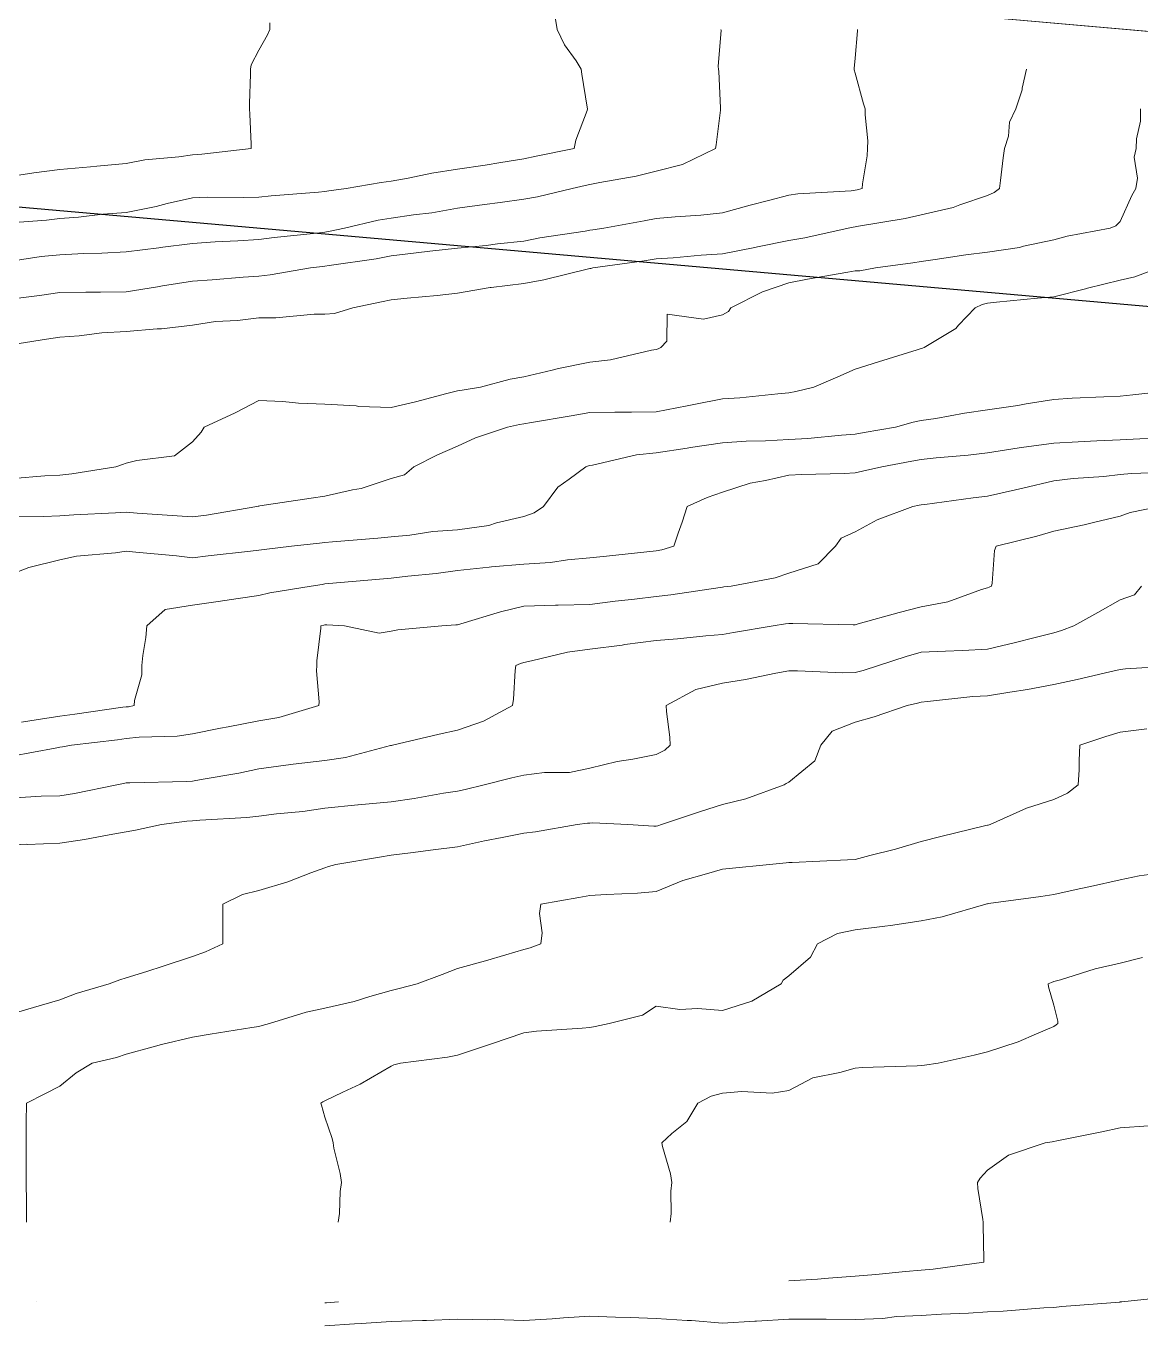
# Model space of a CAD drawing. Header units: metres. Extents: x 750 to 3116, y -341 to 1465.
# Drawn here: x 958.78 to 979.14, y -196.63 to -172.87 of the extents above; entities that cross this region are included whole.
import ezdxf

# ---------------------------------------------------------------- set-up
doc = ezdxf.new("R2010")
doc.units = ezdxf.units.M
doc.linetypes.add('ACAD_ISO04W100', pattern=[30, 24, -3, 0, -3])
doc.layers.add('Column', color=50, linetype='Continuous', lineweight=20)
for name, color, linetype in [('CONTOUR873', 7, 'Continuous'), ('CONTOUR873_167', 7, 'Continuous'), ('CONTOUR873_333', 7, 'Continuous'), ('CONTOUR873_5', 7, 'Continuous'), ('CONTOUR873_667', 7, 'Continuous'), ('CONTOUR873_833', 7, 'Continuous'), ('CONTOUR874', 7, 'Continuous'), ('CONTOUR874_167', 7, 'Continuous'), ('CONTOUR874_333', 7, 'Continuous'), ('CONTOUR874_5', 7, 'Continuous'), ('CONTOUR874_667', 7, 'Continuous'), ('CONTOUR874_833', 7, 'Continuous'), ('CONTOUR875', 7, 'Continuous'), ('CONTOUR875_167', 7, 'Continuous'), ('CONTOUR875_333', 7, 'Continuous'), ('CONTOUR875_5', 7, 'Continuous'), ('CONTOUR875_667', 7, 'Continuous'), ('CONTOUR875_833', 7, 'Continuous')]:
    doc.layers.add(name, color=color, linetype=linetype)

msp = doc.modelspace()

# ---------------------------------------------------------------- linework, layer by layer
at = {"layer": 'Column', "linetype": 'ACAD_ISO04W100', "lineweight": 20, "ltscale": 100}
msp.add_lwpolyline([(1079.202, -241.216), (1009.621, -234.288), (963.196, -234.608), (933.585, -233.553), (933.616, -219.293), (932.214, -198.125), (933.374, -169.02), (935.137, -169.09), (1002.912, -175.051), (1084.134, -184.243), (1083.449, -205.424), (1080.757, -224.91), (1079.313, -237.444)], close=True, dxfattribs=at)
at = {"layer": 'Column', "lineweight": 20}
msp.add_lwpolyline([(1084.134, -184.243), (1083.449, -205.424), (1080.757, -224.91), (1079.313, -237.444), (1079.202, -241.216), (1009.621, -234.288), (963.196, -234.608), (933.585, -233.553), (933.616, -219.293), (932.214, -198.125), (933.374, -169.02), (935.137, -169.09), (1002.912, -175.051)], close=True, dxfattribs=at)
at = {"layer": 'Column', "lineweight": 30}
msp.add_lwpolyline([(1078.988, -188.693), (1078.46, -205), (1075.796, -224.282), (1074.478, -235.721), (1009.852, -229.287), (963.268, -229.607), (938.595, -228.728), (938.616, -219.133), (937.22, -198.059), (938.165, -174.376), (1002.412, -180.026)], close=True, dxfattribs=at)
at = {"layer": 'CONTOUR873', "linetype": 'Continuous', "lineweight": 18}
for p, q in [((978.754, -196.171), (977.696, -196.255)), ((978.76, -196.17), (978.754, -196.171)), ((978.765, -196.17), (978.76, -196.17)), ((978.794, -196.167), (978.765, -196.17)), ((979.797, -196.063), (978.794, -196.167)), ((969.08, -196.429), (968.596, -196.457)), ((969.544, -196.445), (969.08, -196.429)), ((975.13, -196.417), (974.68, -196.437)), ((975.502, -196.39), (975.13, -196.417)), ((975.994, -196.374), (975.502, -196.39)), ((976.34, -196.352), (975.994, -196.374)), ((976.627, -196.339), (976.34, -196.352)), ((977.366, -196.277), (976.627, -196.339)), ((977.55, -196.268), (977.366, -196.277)), ((977.696, -196.255), (977.55, -196.268)), ((964.779, -196.569), (964.24, -196.603)), ((964.901, -196.564), (964.779, -196.569)), ((965.45, -196.527), (964.901, -196.564)), ((966.019, -196.508), (965.45, -196.527)), ((966.096, -196.505), (966.019, -196.508)), ((966.66, -196.486), (966.096, -196.505)), ((967.209, -196.496), (966.66, -196.486)), ((967.328, -196.492), (967.209, -196.496)), ((967.87, -196.505), (967.328, -196.492)), ((968.391, -196.479), (967.87, -196.505)), ((968.596, -196.457), (968.391, -196.479)), ((969.816, -196.451), (969.544, -196.445)), ((970.29, -196.469), (969.816, -196.451)), ((970.856, -196.507), (970.29, -196.469)), ((970.931, -196.508), (970.856, -196.507)), ((971.5, -196.554), (970.931, -196.508)), ((972.091, -196.522), (971.5, -196.554)), ((972.123, -196.519), (972.091, -196.522)), ((972.71, -196.484), (972.123, -196.519)), ((973.242, -196.486), (972.71, -196.484)), ((973.391, -196.484), (973.242, -196.486)), ((973.92, -196.487), (973.391, -196.484)), ((974.426, -196.47), (973.92, -196.487)), ((974.68, -196.437), (974.426, -196.47))]:
    msp.add_line(p, q, dxfattribs=at)
at = {"layer": 'CONTOUR873_167', "linetype": 'Continuous', "lineweight": 18}
for p, q in [((978.425, -193.062), (977.607, -193.228)), ((978.76, -192.992), (978.425, -193.062)), ((979.278, -192.952), (978.76, -192.992)), ((977.392, -193.263), (976.721, -193.492)), ((977.518, -193.244), (977.392, -193.263)), ((977.55, -193.24), (977.518, -193.244)), ((977.607, -193.228), (977.55, -193.24)), ((976.721, -193.492), (976.34, -193.765)), ((976.34, -193.765), (976.204, -193.908)), ((976.204, -193.908), (976.158, -193.989)), ((976.158, -193.989), (976.16, -194.097)), ((976.16, -194.097), (976.257, -194.665)), ((976.257, -194.665), (976.258, -194.715)), ((976.258, -194.715), (976.26, -194.763)), ((976.26, -194.763), (976.272, -195.4)), ((976.273, -195.441), (975.348, -195.572)), ((976.272, -195.4), (976.273, -195.441)), ((973.92, -195.701), (973.435, -195.732)), ((974.298, -195.668), (973.92, -195.701)), ((974.842, -195.614), (974.298, -195.668)), ((975.13, -195.587), (974.842, -195.614)), ((975.348, -195.572), (975.13, -195.587)), ((973.232, -195.754), (972.71, -195.782)), ((973.435, -195.732), (973.232, -195.754)), ((964.27, -196.185), (964.24, -196.187)), ((964.489, -196.167), (964.27, -196.185))]:
    msp.add_line(p, q, dxfattribs=at)
at = {"layer": 'CONTOUR873_333', "linetype": 'Continuous', "lineweight": 18}
for p, q in [((978.76, -189.985), (978.307, -190.087)), ((979.169, -189.878), (978.76, -189.985)), ((978.307, -190.087), (977.671, -190.286)), ((977.509, -190.334), (977.45, -190.359)), ((977.45, -190.359), (977.452, -190.418)), ((977.452, -190.418), (977.55, -190.75)), ((977.55, -190.32), (977.509, -190.334)), ((977.671, -190.286), (977.55, -190.32)), ((977.55, -190.75), (977.623, -191.041)), ((977.55, -191.143), (977.232, -191.276)), ((977.595, -191.112), (977.55, -191.143)), ((977.626, -191.085), (977.595, -191.112)), ((977.623, -191.041), (977.626, -191.085)), ((976.9, -191.421), (976.34, -191.605)), ((977.232, -191.276), (976.9, -191.421)), ((976.095, -191.664), (975.439, -191.811)), ((976.34, -191.605), (976.095, -191.664)), ((973.92, -191.898), (973.64, -191.979)), ((974.052, -191.89), (973.92, -191.898)), ((975.054, -191.857), (974.052, -191.89)), ((975.13, -191.853), (975.054, -191.857)), ((975.187, -191.845), (975.13, -191.853)), ((975.439, -191.811), (975.187, -191.845)), ((973.151, -192.076), (972.71, -192.31)), ((973.64, -191.979), (973.151, -192.076)), ((971.5, -192.356), (971.293, -192.413)), ((971.853, -192.325), (971.5, -192.356)), ((972.41, -192.357), (971.853, -192.325)), ((972.71, -192.31), (972.41, -192.357)), ((971.05, -192.537), (970.849, -192.872)), ((971.293, -192.413), (971.05, -192.537)), ((970.577, -193.091), (970.392, -193.263)), ((970.849, -192.872), (970.577, -193.091)), ((970.392, -193.263), (970.402, -193.33)), ((970.402, -193.33), (970.553, -193.831)), ((970.553, -193.831), (970.573, -193.989)), ((970.573, -193.989), (970.557, -194.149)), ((970.557, -194.149), (970.562, -194.552)), ((970.562, -194.552), (970.547, -194.715)), ((958.971, -196.167), (958.971, -196.167))]:
    msp.add_line(p, q, dxfattribs=at)
at = {"layer": 'CONTOUR873_5', "linetype": 'Continuous', "lineweight": 18}
for p, q in [((979.775, -188.298), (979.111, -188.392)), ((978.222, -188.584), (978.014, -188.628)), ((978.76, -188.46), (978.222, -188.584)), ((979.111, -188.392), (978.76, -188.46)), ((977.315, -188.766), (976.358, -188.896)), ((977.55, -188.731), (977.315, -188.766)), ((978.014, -188.628), (977.55, -188.731)), ((976.31, -188.907), (975.514, -189.137)), ((976.33, -188.901), (976.31, -188.907)), ((976.34, -188.899), (976.33, -188.901)), ((976.358, -188.896), (976.34, -188.899)), ((974.569, -189.296), (974.463, -189.307)), ((975.13, -189.214), (974.569, -189.296)), ((975.514, -189.137), (975.13, -189.214)), ((973.601, -189.442), (973.232, -189.633)), ((973.92, -189.378), (973.601, -189.442)), ((974.463, -189.307), (973.92, -189.378)), ((973.232, -189.633), (973.11, -189.873)), ((973.11, -189.873), (972.71, -190.218)), ((972.71, -190.218), (972.605, -190.296)), ((972.573, -190.359), (972.034, -190.679)), ((972.605, -190.296), (972.573, -190.359)), ((972.034, -190.679), (971.5, -190.85)), ((970.039, -190.934), (969.431, -191.085)), ((970.29, -190.771), (970.039, -190.934)), ((970.719, -190.827), (970.29, -190.771)), ((971.047, -190.813), (970.719, -190.827)), ((971.5, -190.85), (971.047, -190.813)), ((968.936, -191.171), (968.105, -191.226)), ((969.08, -191.156), (968.936, -191.171)), ((969.173, -191.141), (969.08, -191.156)), ((969.431, -191.085), (969.173, -191.141)), ((967.87, -191.255), (967.281, -191.458)), ((968.105, -191.226), (967.87, -191.255)), ((966.66, -191.662), (966.478, -191.702)), ((967.211, -191.48), (966.66, -191.662)), ((967.281, -191.458), (967.211, -191.48)), ((965.45, -191.863), (964.882, -192.196)), ((965.5, -191.841), (965.45, -191.863)), ((965.621, -191.811), (965.5, -191.841)), ((966.478, -191.702), (965.621, -191.811)), ((964.567, -192.341), (964.24, -192.495)), ((964.882, -192.196), (964.567, -192.341)), ((964.203, -192.515), (964.167, -192.537)), ((964.167, -192.537), (964.175, -192.576)), ((964.175, -192.576), (964.24, -192.798)), ((964.24, -192.495), (964.203, -192.515)), ((964.24, -192.798), (964.374, -193.183)), ((964.374, -193.183), (964.387, -193.263)), ((964.387, -193.263), (964.403, -193.361)), ((964.403, -193.361), (964.519, -193.822)), ((964.544, -193.989), (964.515, -194.154)), ((964.519, -193.822), (964.544, -193.989)), ((964.515, -194.154), (964.507, -194.555)), ((964.507, -194.555), (964.483, -194.715))]:
    msp.add_line(p, q, dxfattribs=at)
at = {"layer": 'CONTOUR873_667', "linetype": 'Continuous', "lineweight": 18}
for p, q in [((979.251, -185.708), (978.76, -185.766)), ((978.501, -185.847), (978.027, -186.003)), ((978.76, -185.766), (978.501, -185.847)), ((978.027, -186.003), (978.013, -186.281)), ((978.012, -186.452), (977.998, -186.729)), ((978.013, -186.281), (978.012, -186.452)), ((977.799, -186.878), (977.55, -186.996)), ((977.998, -186.729), (977.799, -186.878)), ((977.053, -187.157), (976.388, -187.455)), ((977.55, -186.996), (977.053, -187.157)), ((976.309, -187.473), (975.488, -187.67)), ((976.34, -187.466), (976.309, -187.473)), ((976.354, -187.463), (976.34, -187.466)), ((976.388, -187.455), (976.354, -187.463)), ((975.13, -187.761), (974.662, -187.9)), ((975.488, -187.67), (975.13, -187.761)), ((973.78, -188.097), (972.773, -188.143)), ((973.92, -188.091), (973.78, -188.097)), ((974.191, -188.018), (973.92, -188.091)), ((974.662, -187.9), (974.191, -188.018)), ((971.209, -188.355), (970.775, -188.472)), ((971.5, -188.265), (971.209, -188.355)), ((971.62, -188.253), (971.5, -188.265)), ((972.357, -188.181), (971.62, -188.253)), ((972.663, -188.153), (972.357, -188.181)), ((972.71, -188.146), (972.663, -188.153)), ((972.773, -188.143), (972.71, -188.146)), ((970.775, -188.472), (970.29, -188.674)), ((968.874, -188.783), (968.184, -188.907)), ((969.08, -188.751), (968.874, -188.783)), ((969.377, -188.729), (969.08, -188.751)), ((969.95, -188.703), (969.377, -188.729)), ((970.29, -188.674), (969.95, -188.703)), ((968.184, -188.907), (968.159, -189.08)), ((968.159, -189.08), (968.205, -189.432)), ((968.205, -189.432), (968.184, -189.633)), ((967.87, -189.735), (967.541, -189.83)), ((967.987, -189.703), (967.87, -189.735)), ((968.184, -189.633), (967.987, -189.703)), ((967.173, -189.941), (966.66, -190.08)), ((967.541, -189.83), (967.173, -189.941)), ((966.38, -190.191), (965.923, -190.359)), ((966.66, -190.08), (966.38, -190.191)), ((965.45, -190.482), (965.061, -190.592)), ((965.593, -190.445), (965.45, -190.482)), ((965.923, -190.359), (965.593, -190.445)), ((964.776, -190.681), (964.24, -190.807)), ((965.061, -190.592), (964.776, -190.681)), ((963.896, -190.879), (963.225, -191.085)), ((964.24, -190.807), (963.896, -190.879)), ((962.904, -191.161), (962.145, -191.28)), ((963.03, -191.14), (962.904, -191.161)), ((963.095, -191.124), (963.03, -191.14)), ((963.225, -191.085), (963.095, -191.124)), ((961.82, -191.334), (961.254, -191.471)), ((962.145, -191.28), (961.82, -191.334)), ((960.61, -191.647), (960.434, -191.705)), ((961.105, -191.514), (960.61, -191.647)), ((961.254, -191.471), (961.105, -191.514)), ((959.986, -191.811), (959.694, -191.987)), ((960.434, -191.705), (959.986, -191.811)), ((959.694, -191.987), (959.4, -192.227)), ((959.123, -192.371), (958.788, -192.537)), ((959.4, -192.227), (959.123, -192.371)), ((958.788, -192.537), (958.786, -192.894)), ((958.786, -192.905), (958.785, -193.263)), ((958.786, -192.894), (958.786, -192.905)), ((958.785, -193.263), (958.784, -193.62)), ((958.784, -193.62), (958.786, -193.631)), ((958.786, -193.631), (958.786, -193.989)), ((958.786, -193.989), (958.788, -194.348)), ((958.788, -194.348), (958.791, -194.355)), ((958.791, -194.355), (958.792, -194.715))]:
    msp.add_line(p, q, dxfattribs=at)
at = {"layer": 'CONTOUR873_833', "linetype": 'Continuous', "lineweight": 18}
for p, q in [((979.839, -184.551), (978.86, -184.611)), ((978.572, -184.664), (977.977, -184.807)), ((978.76, -184.621), (978.572, -184.664)), ((978.86, -184.611), (978.76, -184.621)), ((977.069, -184.989), (976.746, -185.034)), ((977.55, -184.899), (977.069, -184.989)), ((977.977, -184.807), (977.55, -184.899)), ((975.063, -185.237), (974.874, -185.277)), ((975.13, -185.217), (975.063, -185.237)), ((975.244, -185.208), (975.13, -185.217)), ((976.074, -185.117), (975.244, -185.208)), ((976.34, -185.101), (976.074, -185.117)), ((976.746, -185.034), (976.34, -185.101)), ((974.272, -185.488), (973.92, -185.581)), ((974.874, -185.277), (974.272, -185.488)), ((973.92, -185.581), (973.5, -185.751)), ((973.5, -185.751), (973.297, -186.003)), ((973.297, -186.003), (973.184, -186.287)), ((973.184, -186.287), (972.71, -186.678)), ((972.71, -186.678), (972.664, -186.702)), ((972.626, -186.729), (971.926, -186.984)), ((972.664, -186.702), (972.626, -186.729)), ((971.5, -187.088), (971.096, -187.213)), ((971.926, -186.984), (971.5, -187.088)), ((971.096, -187.213), (970.384, -187.455)), ((967.87, -187.611), (967.479, -187.689)), ((968.086, -187.584), (967.87, -187.611)), ((968.847, -187.455), (968.086, -187.584)), ((969.035, -187.428), (968.847, -187.455)), ((969.08, -187.425), (969.035, -187.428)), ((969.135, -187.422), (969.08, -187.425)), ((969.771, -187.455), (969.135, -187.422)), ((970.246, -187.481), (969.771, -187.455)), ((970.29, -187.481), (970.246, -187.481)), ((970.321, -187.474), (970.29, -187.481)), ((970.384, -187.455), (970.321, -187.474)), ((966.66, -187.857), (966.216, -187.915)), ((967.151, -187.749), (966.66, -187.857)), ((967.479, -187.689), (967.151, -187.749)), ((965.234, -188.051), (964.437, -188.181)), ((965.45, -188.015), (965.234, -188.051)), ((965.804, -187.969), (965.45, -188.015)), ((966.216, -187.915), (965.804, -187.969)), ((963.982, -188.336), (963.561, -188.5)), ((964.24, -188.242), (963.982, -188.336)), ((964.303, -188.219), (964.24, -188.242)), ((964.437, -188.181), (964.303, -188.219)), ((963.561, -188.5), (963.03, -188.656)), ((962.736, -188.73), (962.373, -188.907)), ((963.03, -188.656), (962.736, -188.73)), ((962.373, -188.907), (962.374, -189.239)), ((962.374, -189.239), (962.377, -189.299)), ((962.377, -189.299), (962.377, -189.633)), ((962.061, -189.778), (961.82, -189.864)), ((962.377, -189.633), (962.061, -189.778)), ((961.82, -189.864), (961.285, -190.038)), ((960.61, -190.254), (960.494, -190.289)), ((960.986, -190.133), (960.61, -190.254)), ((961.285, -190.038), (960.986, -190.133)), ((960.301, -190.359), (959.695, -190.536)), ((960.494, -190.289), (960.301, -190.359)), ((959.4, -190.656), (958.919, -190.796)), ((959.695, -190.536), (959.4, -190.656)), ((958.919, -190.796), (958.444, -190.932))]:
    msp.add_line(p, q, dxfattribs=at)
at = {"layer": 'CONTOUR874', "linetype": 'Continuous', "lineweight": 18}
for p, q in [((979.15, -183.099), (979.024, -183.258)), ((978.76, -183.348), (978.354, -183.582)), ((979.024, -183.258), (978.76, -183.348)), ((978.354, -183.582), (977.917, -183.825)), ((977.917, -183.825), (977.691, -183.909)), ((977.188, -184.042), (976.851, -184.132)), ((977.55, -183.95), (977.188, -184.042)), ((977.691, -183.909), (977.55, -183.95)), ((975.13, -184.307), (974.854, -184.386)), ((975.573, -184.285), (975.13, -184.307)), ((975.884, -184.277), (975.573, -184.285)), ((976.34, -184.253), (975.884, -184.277)), ((976.851, -184.132), (976.34, -184.253)), ((974.349, -184.551), (974.072, -184.642)), ((974.854, -184.386), (974.349, -184.551)), ((972.475, -184.692), (971.919, -184.803)), ((972.71, -184.649), (972.475, -184.692)), ((972.867, -184.645), (972.71, -184.649)), ((973.699, -184.684), (972.867, -184.645)), ((973.92, -184.679), (973.699, -184.684)), ((974.072, -184.642), (973.92, -184.679)), ((971.015, -184.986), (970.471, -185.277)), ((971.5, -184.874), (971.015, -184.986)), ((971.919, -184.803), (971.5, -184.874)), ((970.471, -185.277), (970.476, -185.388)), ((970.476, -185.388), (970.537, -185.855)), ((970.537, -185.855), (970.542, -186.003)), ((970.29, -186.177), (969.862, -186.26)), ((970.445, -186.096), (970.29, -186.177)), ((970.542, -186.003), (970.445, -186.096)), ((969.08, -186.421), (968.704, -186.503)), ((969.579, -186.302), (969.08, -186.421)), ((969.862, -186.26), (969.579, -186.302)), ((967.653, -186.599), (967.15, -186.729)), ((967.87, -186.55), (967.653, -186.599)), ((968.247, -186.502), (967.87, -186.55)), ((968.704, -186.503), (968.247, -186.502)), ((966.407, -186.881), (965.869, -186.98)), ((966.66, -186.842), (966.407, -186.881)), ((966.802, -186.814), (966.66, -186.842)), ((967.15, -186.729), (966.802, -186.814)), ((964.24, -187.153), (963.836, -187.213)), ((964.843, -187.091), (964.24, -187.153)), ((964.847, -187.091), (964.843, -187.091)), ((965.45, -187.036), (964.847, -187.091)), ((965.869, -186.98), (965.45, -187.036)), ((961.718, -187.394), (961.255, -187.455)), ((961.82, -187.386), (961.718, -187.394)), ((961.955, -187.374), (961.82, -187.386)), ((962.814, -187.325), (961.955, -187.374)), ((963.03, -187.302), (962.814, -187.325)), ((963.354, -187.26), (963.03, -187.302)), ((963.836, -187.213), (963.354, -187.26)), ((960.302, -187.64), (959.846, -187.723)), ((960.61, -187.588), (960.302, -187.64)), ((960.781, -187.558), (960.61, -187.588)), ((961.255, -187.455), (960.781, -187.558)), ((958.789, -187.814), (958.19, -187.849)), ((958.8, -187.815), (958.789, -187.814)), ((959.4, -187.792), (958.8, -187.815)), ((959.846, -187.723), (959.4, -187.792))]:
    msp.add_line(p, q, dxfattribs=at)
at = {"layer": 'CONTOUR874_167', "linetype": 'Continuous', "lineweight": 18}
for p, q in [((979.48, -181.647), (978.942, -181.756)), ((978.277, -181.937), (978.104, -181.979)), ((978.76, -181.825), (978.277, -181.937)), ((978.942, -181.756), (978.76, -181.825)), ((977.55, -182.097), (977.238, -182.185)), ((978.104, -181.979), (977.55, -182.097)), ((976.498, -182.373), (976.467, -182.449)), ((977.238, -182.185), (976.498, -182.373)), ((976.467, -182.449), (976.427, -183.046)), ((976.372, -183.118), (976.34, -183.132)), ((976.412, -183.099), (976.372, -183.118)), ((976.427, -183.046), (976.412, -183.099)), ((976.231, -183.164), (975.614, -183.389)), ((976.34, -183.132), (976.231, -183.164)), ((974.727, -183.583), (973.98, -183.789)), ((975.13, -183.48), (974.727, -183.583)), ((975.614, -183.389), (975.13, -183.48)), ((972.427, -183.825), (971.703, -183.947)), ((972.65, -183.789), (972.427, -183.825)), ((972.71, -183.78), (972.65, -183.789)), ((972.784, -183.78), (972.71, -183.78)), ((973.887, -183.805), (972.784, -183.78)), ((973.92, -183.805), (973.887, -183.805)), ((973.98, -183.789), (973.92, -183.805)), ((970.681, -184.06), (970.29, -184.091)), ((971.193, -184.009), (970.681, -184.06)), ((971.5, -183.983), (971.193, -184.009)), ((971.703, -183.947), (971.5, -183.983)), ((968.671, -184.306), (968.01, -184.467)), ((969.08, -184.25), (968.671, -184.306)), ((969.665, -184.176), (969.08, -184.25)), ((969.718, -184.168), (969.665, -184.176)), ((970.29, -184.091), (969.718, -184.168)), ((967.727, -184.551), (967.716, -184.643)), ((967.809, -184.514), (967.727, -184.551)), ((967.87, -184.492), (967.809, -184.514)), ((968.01, -184.467), (967.87, -184.492)), ((967.716, -184.643), (967.682, -185.164)), ((967.682, -185.164), (967.668, -185.277)), ((967.668, -185.277), (967.136, -185.563)), ((966.66, -185.728), (966.326, -185.802)), ((967.136, -185.563), (966.66, -185.728)), ((966.326, -185.802), (965.474, -186.003)), ((965.437, -186.011), (964.617, -186.229)), ((965.45, -186.008), (965.437, -186.011)), ((965.456, -186.007), (965.45, -186.008)), ((965.474, -186.003), (965.456, -186.007)), ((963.03, -186.437), (962.67, -186.513)), ((963.615, -186.354), (963.03, -186.437)), ((963.66, -186.351), (963.615, -186.354)), ((964.24, -186.282), (963.66, -186.351)), ((964.617, -186.229), (964.24, -186.282)), ((960.61, -186.692), (960.563, -186.701)), ((960.675, -186.69), (960.61, -186.692)), ((961.716, -186.666), (960.675, -186.69)), ((961.82, -186.663), (961.716, -186.666)), ((961.981, -186.632), (961.82, -186.663)), ((962.67, -186.513), (961.981, -186.632)), ((959.4, -186.928), (959.059, -186.934)), ((959.664, -186.888), (959.4, -186.928)), ((960.441, -186.729), (959.664, -186.888)), ((960.563, -186.701), (960.441, -186.729)), ((959.059, -186.934), (958.585, -186.966))]:
    msp.add_line(p, q, dxfattribs=at)
at = {"layer": 'CONTOUR874_333', "linetype": 'Continuous', "lineweight": 18}
for p, q in [((977.55, -181.18), (976.987, -181.309)), ((977.907, -181.135), (977.55, -181.18)), ((978.466, -181.097), (977.907, -181.135)), ((978.76, -181.065), (978.466, -181.097)), ((978.968, -181.046), (978.76, -181.065)), ((979.816, -181.013), (978.968, -181.046)), ((976.34, -181.46), (976.078, -181.49)), ((976.848, -181.342), (976.34, -181.46)), ((976.987, -181.309), (976.848, -181.342)), ((974.974, -181.647), (974.322, -181.888)), ((975.091, -181.624), (974.974, -181.647)), ((975.13, -181.615), (975.091, -181.624)), ((975.196, -181.607), (975.13, -181.615)), ((976.078, -181.49), (975.196, -181.607)), ((974.322, -181.888), (973.92, -182.111)), ((973.92, -182.111), (973.668, -182.222)), ((973.561, -182.373), (973.247, -182.695)), ((973.668, -182.222), (973.561, -182.373)), ((972.71, -182.863), (972.462, -182.95)), ((973.247, -182.695), (972.71, -182.863)), ((971.456, -183.125), (970.558, -183.26)), ((971.5, -183.119), (971.456, -183.125)), ((971.527, -183.115), (971.5, -183.119)), ((971.657, -183.099), (971.527, -183.115)), ((972.462, -182.95), (971.657, -183.099)), ((969.89, -183.339), (969.538, -183.374)), ((970.29, -183.291), (969.89, -183.339)), ((970.558, -183.26), (970.29, -183.291)), ((967.447, -183.571), (966.723, -183.787)), ((967.87, -183.465), (967.447, -183.571)), ((968.452, -183.448), (967.87, -183.465)), ((968.497, -183.448), (968.452, -183.448)), ((969.08, -183.434), (968.497, -183.448)), ((969.538, -183.374), (969.08, -183.434)), ((964.167, -183.825), (964.165, -183.87)), ((964.217, -183.811), (964.167, -183.825)), ((964.24, -183.806), (964.217, -183.811)), ((964.272, -183.806), (964.24, -183.806)), ((964.595, -183.825), (964.272, -183.806)), ((965.228, -183.958), (964.595, -183.825)), ((966.372, -183.825), (965.573, -183.899)), ((966.631, -183.808), (966.372, -183.825)), ((966.66, -183.805), (966.631, -183.808)), ((966.723, -183.787), (966.66, -183.805)), ((964.165, -183.87), (964.093, -184.463)), ((965.45, -183.921), (965.228, -183.958)), ((965.573, -183.899), (965.45, -183.921)), ((964.089, -184.551), (964.085, -184.644)), ((964.093, -184.463), (964.089, -184.551)), ((964.085, -184.644), (964.132, -185.212)), ((964.132, -185.212), (964.129, -185.277)), ((963.399, -185.499), (963.03, -185.558)), ((964.129, -185.277), (963.399, -185.499)), ((962.333, -185.695), (961.82, -185.796)), ((962.472, -185.668), (962.333, -185.695)), ((963.03, -185.558), (962.472, -185.668)), ((960.449, -185.906), (959.611, -186.003)), ((960.61, -185.885), (960.449, -185.906)), ((960.85, -185.859), (960.61, -185.885)), ((961.543, -185.837), (960.85, -185.859)), ((961.82, -185.796), (961.543, -185.837)), ((959.311, -186.056), (958.523, -186.203)), ((959.4, -186.043), (959.311, -186.056)), ((959.449, -186.033), (959.4, -186.043)), ((959.611, -186.003), (959.449, -186.033))]:
    msp.add_line(p, q, dxfattribs=at)
at = {"layer": 'CONTOUR874_5', "linetype": 'Continuous', "lineweight": 18}
for p, q in [((977.55, -180.487), (976.961, -180.567)), ((977.998, -180.464), (977.55, -180.487)), ((978.337, -180.449), (977.998, -180.464)), ((978.76, -180.428), (978.337, -180.449)), ((979.123, -180.413), (978.76, -180.428)), ((979.644, -180.39), (979.123, -180.413)), ((975.987, -180.709), (975.401, -180.758)), ((976.34, -180.667), (975.987, -180.709)), ((976.915, -180.576), (976.34, -180.667)), ((976.961, -180.567), (976.915, -180.576)), ((974.411, -180.921), (974.057, -181.003)), ((974.958, -180.818), (974.411, -180.921)), ((975.13, -180.787), (974.958, -180.818)), ((975.401, -180.758), (975.13, -180.787)), ((972.004, -181.223), (971.5, -181.387)), ((972.288, -181.174), (972.004, -181.223)), ((972.71, -181.076), (972.288, -181.174)), ((972.948, -181.064), (972.71, -181.076)), ((973.719, -181.041), (972.948, -181.064)), ((973.92, -181.032), (973.719, -181.041)), ((974.057, -181.003), (973.92, -181.032)), ((971.5, -181.387), (971.222, -181.48)), ((970.854, -181.647), (970.765, -181.932)), ((971.222, -181.48), (970.854, -181.647)), ((970.765, -181.932), (970.689, -182.133)), ((970.689, -182.133), (970.61, -182.373)), ((970.61, -182.373), (970.393, -182.435)), ((968.671, -182.618), (968.358, -182.666)), ((969.08, -182.584), (968.671, -182.618)), ((969.38, -182.553), (969.08, -182.584)), ((970.121, -182.474), (969.38, -182.553)), ((970.29, -182.457), (970.121, -182.474)), ((970.393, -182.435), (970.29, -182.457)), ((966.273, -182.867), (965.756, -182.916)), ((966.66, -182.814), (966.273, -182.867)), ((967.236, -182.753), (966.66, -182.814)), ((967.281, -182.746), (967.236, -182.753)), ((967.87, -182.697), (967.281, -182.746)), ((968.358, -182.666), (967.87, -182.697)), ((963.987, -183.099), (963.233, -183.221)), ((964.188, -183.068), (963.987, -183.099)), ((964.24, -183.061), (964.188, -183.068)), ((964.313, -183.055), (964.24, -183.061)), ((965.235, -182.97), (964.313, -183.055)), ((965.45, -182.953), (965.235, -182.97)), ((965.756, -182.916), (965.45, -182.953)), ((962.652, -183.326), (962.287, -183.379)), ((963.03, -183.271), (962.652, -183.326)), ((963.233, -183.221), (963.03, -183.271)), ((961.319, -183.525), (960.988, -183.825)), ((961.82, -183.446), (961.319, -183.525)), ((962.287, -183.379), (961.82, -183.446)), ((960.988, -183.825), (960.969, -184.04)), ((960.969, -184.04), (960.914, -184.368)), ((960.897, -184.551), (960.896, -184.722)), ((960.914, -184.368), (960.897, -184.551)), ((960.896, -184.722), (960.759, -185.188)), ((960.759, -185.188), (960.758, -185.277)), ((959.4, -185.474), (958.964, -185.539)), ((959.671, -185.44), (959.4, -185.474)), ((960.55, -185.313), (959.671, -185.44)), ((960.61, -185.305), (960.55, -185.313)), ((960.65, -185.301), (960.61, -185.305)), ((960.758, -185.277), (960.65, -185.301)), ((958.964, -185.539), (958.7, -185.583))]:
    msp.add_line(p, q, dxfattribs=at)
at = {"layer": 'CONTOUR874_667', "linetype": 'Continuous', "lineweight": 18}
for p, q in [((979.903, -179.509), (978.993, -179.609)), ((976.892, -179.8), (976.34, -179.884)), ((977.043, -179.773), (976.892, -179.8)), ((977.55, -179.69), (977.043, -179.773)), ((977.887, -179.671), (977.55, -179.69)), ((978.467, -179.645), (977.887, -179.671)), ((978.76, -179.629), (978.467, -179.645)), ((978.993, -179.609), (978.76, -179.629)), ((975.394, -180.037), (975.13, -180.077)), ((975.917, -179.941), (975.394, -180.037)), ((976.34, -179.884), (975.917, -179.941)), ((974.659, -180.195), (974.086, -180.295)), ((974.984, -180.108), (974.659, -180.195)), ((975.13, -180.077), (974.984, -180.108)), ((971.5, -180.484), (970.918, -180.572)), ((971.932, -180.454), (971.5, -180.484)), ((972.288, -180.448), (971.932, -180.454)), ((972.71, -180.423), (972.288, -180.448)), ((973.057, -180.403), (972.71, -180.423)), ((973.676, -180.341), (973.057, -180.403)), ((973.92, -180.325), (973.676, -180.341)), ((974.086, -180.295), (973.92, -180.325)), ((969.927, -180.703), (969.127, -180.893)), ((970.29, -180.667), (969.927, -180.703)), ((970.856, -180.581), (970.29, -180.667)), ((970.918, -180.572), (970.856, -180.581)), ((969.003, -180.921), (968.699, -181.15)), ((969.055, -180.906), (969.003, -180.921)), ((969.08, -180.9), (969.055, -180.906)), ((969.127, -180.893), (969.08, -180.9)), ((968.699, -181.15), (968.492, -181.294)), ((968.492, -181.294), (968.233, -181.647)), ((968.233, -181.647), (968.06, -181.761)), ((967.87, -181.83), (967.373, -181.945)), ((968.06, -181.761), (967.87, -181.83)), ((965.789, -182.169), (965.45, -182.202)), ((966.212, -182.104), (965.789, -182.169)), ((966.66, -182.07), (966.212, -182.104)), ((967.233, -181.991), (966.66, -182.07)), ((967.373, -181.945), (967.233, -181.991)), ((963.629, -182.373), (963.127, -182.431)), ((964.139, -182.313), (963.629, -182.373)), ((964.24, -182.301), (964.139, -182.313)), ((964.38, -182.289), (964.24, -182.301)), ((965.203, -182.225), (964.38, -182.289)), ((965.45, -182.202), (965.203, -182.225)), ((959.4, -182.621), (958.831, -182.758)), ((959.702, -182.554), (959.4, -182.621)), ((960.414, -182.491), (959.702, -182.554)), ((960.61, -182.459), (960.414, -182.491)), ((960.785, -182.478), (960.61, -182.459)), ((961.528, -182.548), (960.785, -182.478)), ((961.82, -182.582), (961.528, -182.548)), ((962.108, -182.546), (961.82, -182.582)), ((962.881, -182.462), (962.108, -182.546)), ((963.03, -182.445), (962.881, -182.462)), ((963.127, -182.431), (963.03, -182.445)), ((958.831, -182.758), (958.612, -182.846))]:
    msp.add_line(p, q, dxfattribs=at)
at = {"layer": 'CONTOUR874_833', "linetype": 'Continuous', "lineweight": 18}
for p, q in [((979.468, -177.291), (979.031, -177.454)), ((978.165, -177.66), (978.128, -177.67)), ((978.76, -177.515), (978.165, -177.66)), ((979.031, -177.454), (978.76, -177.515)), ((977.254, -177.84), (976.505, -177.918)), ((977.55, -177.818), (977.254, -177.84)), ((978.128, -177.67), (977.55, -177.818)), ((976.116, -178.017), (975.813, -178.333)), ((976.242, -177.958), (976.116, -178.017)), ((976.34, -177.931), (976.242, -177.958)), ((976.505, -177.918), (976.34, -177.931)), ((975.813, -178.333), (975.764, -178.397)), ((975.764, -178.397), (975.182, -178.743)), ((975.057, -178.787), (974.352, -179.002)), ((975.13, -178.764), (975.057, -178.787)), ((975.153, -178.757), (975.13, -178.764)), ((975.182, -178.743), (975.153, -178.757)), ((974.352, -179.002), (973.92, -179.139)), ((973.606, -179.281), (973.167, -179.469)), ((973.92, -179.139), (973.606, -179.281)), ((972.842, -179.548), (972.71, -179.574)), ((973.167, -179.469), (972.842, -179.548)), ((970.975, -179.784), (970.857, -179.809)), ((971.5, -179.679), (970.975, -179.784)), ((971.818, -179.66), (971.5, -179.679)), ((972.513, -179.587), (971.818, -179.66)), ((972.71, -179.574), (972.513, -179.587)), ((968.735, -179.988), (968.012, -180.11)), ((969.08, -179.929), (968.735, -179.988)), ((969.533, -179.923), (969.08, -179.929)), ((969.836, -179.923), (969.533, -179.923)), ((970.29, -179.916), (969.836, -179.923)), ((970.857, -179.809), (970.29, -179.916)), ((967.573, -180.195), (966.99, -180.393)), ((967.791, -180.148), (967.573, -180.195)), ((967.87, -180.134), (967.791, -180.148)), ((968.012, -180.11), (967.87, -180.134)), ((966.99, -180.393), (966.66, -180.544)), ((966.296, -180.702), (965.866, -180.921)), ((966.66, -180.544), (966.296, -180.702)), ((965.866, -180.921), (965.694, -181.068)), ((965.45, -181.134), (964.904, -181.319)), ((965.694, -181.068), (965.45, -181.134)), ((964.24, -181.46), (963.988, -181.496)), ((964.744, -181.344), (964.24, -181.46)), ((964.904, -181.319), (964.744, -181.344)), ((962.993, -181.647), (962.078, -181.802)), ((963.019, -181.64), (962.993, -181.647)), ((963.03, -181.638), (963.019, -181.64)), ((963.049, -181.635), (963.03, -181.638)), ((963.988, -181.496), (963.049, -181.635)), ((959.098, -181.828), (958.487, -181.825)), ((959.4, -181.815), (959.098, -181.828)), ((959.655, -181.8), (959.4, -181.815)), ((960.416, -181.763), (959.655, -181.8)), ((960.61, -181.752), (960.416, -181.763)), ((960.809, -181.767), (960.61, -181.752)), ((961.541, -181.814), (960.809, -181.767)), ((961.82, -181.835), (961.541, -181.814)), ((962.078, -181.802), (961.82, -181.835))]:
    msp.add_line(p, q, dxfattribs=at)
at = {"layer": 'CONTOUR875', "linetype": 'Continuous', "lineweight": 18}
for p, q in [((979.136, -174.387), (979.132, -174.61)), ((979.132, -174.61), (979.061, -174.932)), ((979.061, -174.932), (979.057, -175.113)), ((979.057, -175.113), (979.02, -175.269)), ((979.02, -175.269), (979.076, -175.649)), ((979.076, -175.649), (979.046, -175.839)), ((978.978, -175.97), (978.76, -176.441)), ((979.046, -175.839), (978.978, -175.97)), ((978.76, -176.441), (978.683, -176.519)), ((977.795, -176.712), (977.55, -176.779)), ((978.582, -176.565), (977.795, -176.712)), ((978.683, -176.519), (978.582, -176.565)), ((976.927, -176.917), (976.34, -177)), ((976.997, -176.896), (976.927, -176.917)), ((977.55, -176.779), (976.997, -176.896)), ((975.13, -177.174), (974.977, -177.199)), ((975.384, -177.138), (975.13, -177.174)), ((975.944, -177.053), (975.384, -177.138)), ((976.34, -177), (975.944, -177.053)), ((973.79, -177.369), (973.052, -177.496)), ((973.92, -177.345), (973.79, -177.369)), ((974.006, -177.343), (973.92, -177.345)), ((974.293, -177.291), (974.006, -177.343)), ((974.977, -177.199), (974.293, -177.291)), ((972.71, -177.564), (972.229, -177.729)), ((973.052, -177.496), (972.71, -177.564)), ((972.229, -177.729), (971.654, -178.017)), ((970.488, -178.136), (970.486, -178.625)), ((971.153, -178.225), (970.488, -178.136)), ((971.611, -178.084), (971.5, -178.144)), ((971.654, -178.017), (971.611, -178.084)), ((971.5, -178.144), (971.153, -178.225)), ((970.204, -178.794), (969.453, -178.967)), ((970.29, -178.78), (970.204, -178.794)), ((970.327, -178.765), (970.29, -178.78)), ((970.375, -178.743), (970.327, -178.765)), ((970.486, -178.625), (970.375, -178.743)), ((969.08, -179.011), (968.508, -179.126)), ((969.453, -178.967), (969.08, -179.011)), ((967.621, -179.319), (967.079, -179.469)), ((967.87, -179.278), (967.621, -179.319)), ((968.39, -179.157), (967.87, -179.278)), ((968.508, -179.126), (968.39, -179.157)), ((966.66, -179.537), (966.466, -179.585)), ((966.745, -179.52), (966.66, -179.537)), ((967.079, -179.469), (966.745, -179.52)), ((963.03, -179.71), (962.601, -179.938)), ((963.468, -179.732), (963.03, -179.71)), ((963.757, -179.759), (963.468, -179.732)), ((964.24, -179.779), (963.757, -179.759)), ((964.81, -179.811), (964.24, -179.779)), ((965.892, -179.734), (965.45, -179.84)), ((966.466, -179.585), (965.892, -179.734)), ((962.601, -179.938), (962.033, -180.195)), ((964.861, -179.822), (964.81, -179.811)), ((965.45, -179.84), (964.861, -179.822)), ((962.033, -180.195), (961.978, -180.29)), ((961.82, -180.466), (961.492, -180.724)), ((961.978, -180.29), (961.82, -180.466)), ((961.492, -180.724), (960.804, -180.805)), ((960.422, -180.921), (959.619, -181.052)), ((960.545, -180.882), (960.422, -180.921)), ((960.61, -180.858), (960.545, -180.882)), ((960.804, -180.805), (960.61, -180.858)), ((959.124, -181.086), (958.548, -181.136)), ((959.4, -181.074), (959.124, -181.086)), ((959.619, -181.052), (959.4, -181.074))]:
    msp.add_line(p, q, dxfattribs=at)
at = {"layer": 'CONTOUR875_167', "linetype": 'Continuous', "lineweight": 18}
for p, q in [((977.051, -173.661), (976.97, -174.009)), ((976.97, -174.039), (976.858, -174.387)), ((976.97, -174.009), (976.97, -174.039)), ((976.858, -174.387), (976.742, -174.628)), ((976.742, -174.628), (976.722, -174.884)), ((976.722, -174.884), (976.647, -175.113)), ((976.624, -175.283), (976.58, -175.695)), ((976.647, -175.113), (976.624, -175.283)), ((976.58, -175.695), (976.561, -175.839)), ((976.34, -175.971), (975.837, -176.14)), ((976.462, -175.912), (976.34, -175.971)), ((976.561, -175.839), (976.462, -175.912)), ((975.713, -176.189), (975.13, -176.319)), ((975.837, -176.14), (975.713, -176.189)), ((974.839, -176.391), (973.983, -176.527)), ((975.13, -176.319), (974.839, -176.391)), ((973.793, -176.565), (973.003, -176.741)), ((973.885, -176.544), (973.793, -176.565)), ((973.92, -176.54), (973.885, -176.544)), ((973.983, -176.527), (973.92, -176.54)), ((972.089, -176.918), (971.5, -177.033)), ((972.139, -176.908), (972.089, -176.918)), ((972.71, -176.79), (972.139, -176.908)), ((973.003, -176.741), (972.71, -176.79)), ((970.069, -177.158), (969.134, -177.291)), ((970.29, -177.126), (970.069, -177.158)), ((970.602, -177.104), (970.29, -177.126)), ((971.113, -177.059), (970.602, -177.104)), ((971.5, -177.033), (971.113, -177.059)), ((969.054, -177.306), (968.235, -177.51)), ((969.08, -177.301), (969.054, -177.306)), ((969.093, -177.299), (969.08, -177.301)), ((969.134, -177.291), (969.093, -177.299)), ((967.258, -177.65), (966.66, -177.749)), ((967.274, -177.649), (967.258, -177.65)), ((967.87, -177.572), (967.274, -177.649)), ((968.235, -177.51), (967.87, -177.572)), ((965.45, -177.876), (965.272, -177.91)), ((965.74, -177.843), (965.45, -177.876)), ((966.292, -177.796), (965.74, -177.843)), ((966.66, -177.749), (966.292, -177.796)), ((964.041, -178.137), (963.34, -178.203)), ((964.24, -178.136), (964.041, -178.137)), ((964.415, -178.122), (964.24, -178.136)), ((964.751, -178.017), (964.415, -178.122)), ((965.272, -177.91), (964.751, -178.017)), ((961.82, -178.337), (961.254, -178.403)), ((962.244, -178.271), (961.82, -178.337)), ((962.642, -178.25), (962.244, -178.271)), ((963.03, -178.204), (962.642, -178.25)), ((963.34, -178.203), (963.03, -178.204)), ((959.152, -178.594), (958.193, -178.743)), ((959.4, -178.557), (959.152, -178.594)), ((959.752, -178.532), (959.4, -178.557)), ((960.168, -178.478), (959.752, -178.532)), ((960.61, -178.453), (960.168, -178.478)), ((961.175, -178.404), (960.61, -178.453)), ((961.254, -178.403), (961.175, -178.404))]:
    msp.add_line(p, q, dxfattribs=at)
at = {"layer": 'CONTOUR875_333', "linetype": 'Continuous', "lineweight": 18}
for p, q in [((973.966, -172.962), (973.92, -173.46)), ((973.967, -172.935), (973.966, -172.962)), ((973.92, -173.46), (973.903, -173.651)), ((973.903, -173.651), (973.902, -173.661)), ((973.902, -173.661), (973.903, -173.671)), ((973.903, -173.671), (973.92, -173.734)), ((973.92, -173.734), (974.073, -174.295)), ((974.073, -174.295), (974.106, -174.387)), ((974.106, -174.387), (974.103, -174.497)), ((974.103, -174.497), (974.153, -174.973)), ((974.153, -174.973), (974.15, -175.113)), ((974.141, -175.246), (974.056, -175.757)), ((974.15, -175.113), (974.141, -175.246)), ((974.056, -175.757), (974.05, -175.839)), ((972.71, -175.965), (972.34, -176.061)), ((972.874, -175.938), (972.71, -175.965)), ((973.85, -175.881), (972.874, -175.938)), ((973.92, -175.872), (973.85, -175.881)), ((973.962, -175.864), (973.92, -175.872)), ((974.05, -175.839), (973.962, -175.864)), ((972.007, -176.143), (971.5, -176.286)), ((972.34, -176.061), (972.007, -176.143)), ((970.068, -176.432), (969.335, -176.565)), ((970.29, -176.39), (970.068, -176.432)), ((970.634, -176.358), (970.29, -176.39)), ((971.103, -176.327), (970.634, -176.358)), ((971.5, -176.286), (971.103, -176.327)), ((968.991, -176.618), (968.164, -176.741)), ((969.08, -176.602), (968.991, -176.618)), ((969.13, -176.595), (969.08, -176.602)), ((969.335, -176.565), (969.13, -176.595)), ((966.66, -176.928), (966.153, -176.987)), ((967.184, -176.879), (966.66, -176.928)), ((967.394, -176.851), (967.184, -176.879)), ((967.87, -176.8), (967.394, -176.851)), ((968.164, -176.741), (967.87, -176.8)), ((965.173, -177.124), (964.317, -177.245)), ((965.45, -177.071), (965.173, -177.124)), ((965.906, -177.017), (965.45, -177.071)), ((966.153, -176.987), (965.906, -177.017)), ((963.239, -177.417), (963.03, -177.443)), ((963.979, -177.291), (963.239, -177.417)), ((964.193, -177.263), (963.979, -177.291)), ((964.24, -177.258), (964.193, -177.263)), ((964.317, -177.245), (964.24, -177.258)), ((961.18, -177.633), (960.61, -177.73)), ((961.274, -177.619), (961.18, -177.633)), ((961.82, -177.53), (961.274, -177.619)), ((962.18, -177.507), (961.82, -177.53)), ((962.745, -177.462), (962.18, -177.507)), ((963.03, -177.443), (962.745, -177.462)), ((959.028, -177.794), (958.445, -177.864)), ((959.4, -177.738), (959.028, -177.794)), ((959.872, -177.733), (959.4, -177.738)), ((960.139, -177.734), (959.872, -177.733)), ((960.61, -177.73), (960.139, -177.734))]:
    msp.add_line(p, q, dxfattribs=at)
at = {"layer": 'CONTOUR875_5', "linetype": 'Continuous', "lineweight": 18}
for p, q in [((971.473, -172.951), (971.423, -173.615)), ((971.471, -172.935), (971.473, -172.951)), ((971.423, -173.615), (971.426, -173.661)), ((971.426, -173.661), (971.431, -173.702)), ((971.431, -173.702), (971.464, -174.365)), ((971.463, -174.409), (971.384, -175.043)), ((971.466, -174.387), (971.463, -174.409)), ((971.464, -174.365), (971.466, -174.387)), ((971.384, -175.043), (971.375, -175.113)), ((971.375, -175.113), (970.772, -175.402)), ((970.29, -175.524), (969.922, -175.618)), ((970.772, -175.402), (970.29, -175.524)), ((969.259, -175.732), (969.08, -175.769)), ((969.922, -175.618), (969.259, -175.732)), ((968.123, -175.991), (967.87, -176.038)), ((968.754, -175.839), (968.123, -175.991)), ((968.993, -175.787), (968.754, -175.839)), ((969.08, -175.769), (968.993, -175.787)), ((966.66, -176.202), (966.191, -176.283)), ((967.153, -176.135), (966.66, -176.202)), ((967.441, -176.096), (967.153, -176.135)), ((967.87, -176.038), (967.441, -176.096)), ((965.21, -176.421), (964.594, -176.565)), ((965.45, -176.38), (965.21, -176.421)), ((965.858, -176.32), (965.45, -176.38)), ((966.191, -176.283), (965.858, -176.32)), ((964.089, -176.655), (963.314, -176.735)), ((964.24, -176.638), (964.089, -176.655)), ((964.335, -176.622), (964.24, -176.638)), ((964.594, -176.565), (964.335, -176.622)), ((961.204, -176.921), (960.61, -176.998)), ((961.232, -176.918), (961.204, -176.921)), ((961.82, -176.842), (961.232, -176.918)), ((962.238, -176.816), (961.82, -176.842)), ((962.65, -176.793), (962.238, -176.816)), ((963.03, -176.769), (962.65, -176.793)), ((963.314, -176.735), (963.03, -176.769)), ((959.055, -177.084), (958.354, -177.192)), ((959.4, -177.05), (959.055, -177.084)), ((959.837, -177.029), (959.4, -177.05)), ((960.164, -177.023), (959.837, -177.029)), ((960.61, -176.998), (960.164, -177.023))]:
    msp.add_line(p, q, dxfattribs=at)
at = {"layer": 'CONTOUR875_667', "linetype": 'Continuous', "lineweight": 18}
for p, q in [((968.426, -172.601), (968.478, -172.935)), ((968.478, -172.935), (968.613, -173.215)), ((968.613, -173.215), (968.826, -173.508)), ((968.826, -173.508), (968.918, -173.661)), ((968.918, -173.661), (968.929, -173.752)), ((968.929, -173.752), (969.031, -174.357)), ((969.027, -174.419), (968.821, -174.958)), ((969.035, -174.387), (969.027, -174.419)), ((969.031, -174.357), (969.035, -174.387)), ((968.821, -174.958), (968.789, -175.113)), ((968.095, -175.248), (967.87, -175.296)), ((968.789, -175.113), (968.095, -175.248)), ((966.66, -175.49), (966.193, -175.559)), ((967.166, -175.416), (966.66, -175.49)), ((967.453, -175.363), (967.166, -175.416)), ((967.87, -175.296), (967.453, -175.363)), ((965.269, -175.73), (964.63, -175.839)), ((965.45, -175.708), (965.269, -175.73)), ((965.759, -175.653), (965.45, -175.708)), ((966.193, -175.559), (965.759, -175.653)), ((962.089, -176), (961.82, -176.01)), ((962.749, -176.007), (962.089, -176)), ((963.03, -175.999), (962.749, -176.007)), ((963.256, -175.975), (963.03, -175.999)), ((964.124, -175.909), (963.256, -175.975)), ((964.24, -175.897), (964.124, -175.909)), ((964.313, -175.883), (964.24, -175.897)), ((964.63, -175.839), (964.313, -175.883)), ((961.159, -176.169), (960.61, -176.276)), ((961.356, -176.117), (961.159, -176.169)), ((961.82, -176.01), (961.356, -176.117)), ((959.157, -176.419), (958.329, -176.481)), ((959.4, -176.39), (959.157, -176.419)), ((959.74, -176.361), (959.4, -176.39)), ((960.184, -176.309), (959.74, -176.361)), ((960.61, -176.276), (960.184, -176.309))]:
    msp.add_line(p, q, dxfattribs=at)
at = {"layer": 'CONTOUR875_833', "linetype": 'Continuous', "lineweight": 18}
for p, q in [((963.233, -172.813), (963.235, -172.935)), ((963.191, -173.032), (963.03, -173.313)), ((963.235, -172.935), (963.191, -173.032)), ((963.03, -173.313), (962.895, -173.58)), ((962.895, -173.58), (962.882, -173.661)), ((962.878, -173.752), (962.865, -174.288)), ((962.882, -173.661), (962.878, -173.752)), ((962.865, -174.288), (962.861, -174.387)), ((962.861, -174.387), (962.866, -174.485)), ((962.866, -174.485), (962.89, -175.029)), ((962.89, -175.029), (962.894, -175.113)), ((961.573, -175.261), (960.952, -175.318)), ((961.82, -175.224), (961.573, -175.261)), ((961.991, -175.216), (961.82, -175.224)), ((962.894, -175.113), (961.991, -175.216)), ((959.4, -175.491), (958.924, -175.553)), ((959.956, -175.447), (959.4, -175.491)), ((960.076, -175.433), (959.956, -175.447)), ((960.61, -175.386), (960.076, -175.433)), ((960.952, -175.318), (960.61, -175.386)), ((958.924, -175.553), (958.572, -175.61))]:
    msp.add_line(p, q, dxfattribs=at)

doc.saveas('drawing.dxf')
